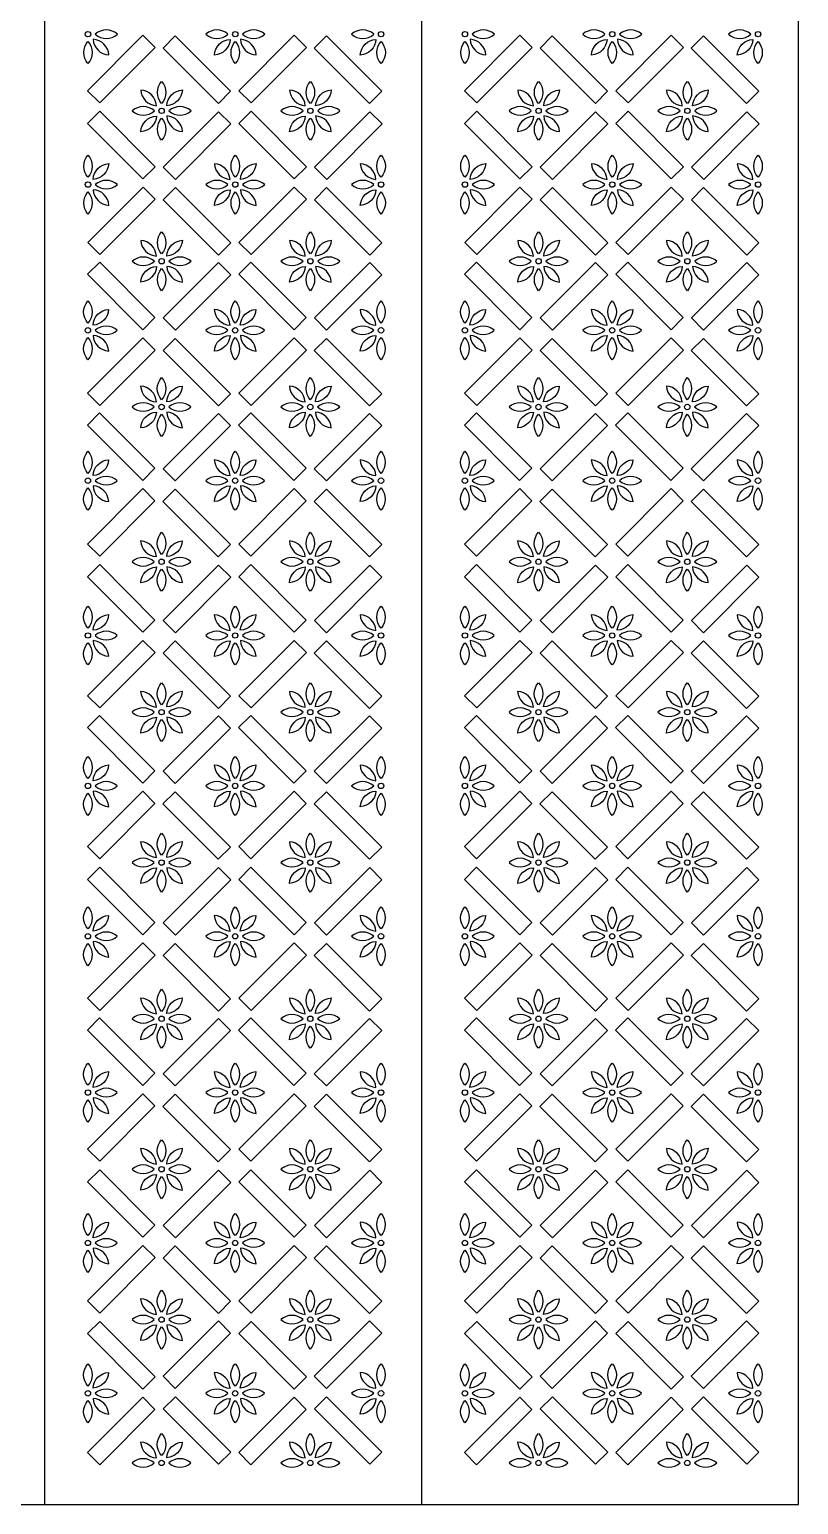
# Model space of a CAD drawing. Header units: millimetres. Extents: x 0 to 1000, y 0 to 2000.
# Drawn here: x 490 to 1000, y 0 to 977 of the extents above; entities that cross this region are included whole.
import ezdxf

# ---------------------------------------------------------------- set-up
doc = ezdxf.new("R2010")
doc.units = ezdxf.units.MM
doc.layers.add('Image', color=70, linetype='Continuous')

msp = doc.modelspace()

# ---------------------------------------------------------------- linework, layer by layer
at = {"layer": 'Image'}
for p, q in [((500, 2000), (500, 0)), ((750, 2000), (750, 0))]:
    msp.add_line(p, q, dxfattribs=at)
for points in [[(500, 2000), (0, 2000), (0, 0), (1000, 0), (1000, 2000)], [(528.53, 936.81), (536.62, 928.71), (573.31, 965.41), (565.22, 973.5)], [(623.38, 936.47), (615.28, 928.38), (578.59, 965.07), (586.69, 973.16)], [(628.84, 936.81), (636.93, 928.71), (673.62, 965.41), (665.53, 973.5)], [(723.69, 936.47), (715.59, 928.38), (678.9, 965.07), (687, 973.16)], [(778.53, 936.81), (786.62, 928.71), (823.31, 965.41), (815.22, 973.5)], [(873.38, 936.47), (865.28, 928.38), (828.59, 965.07), (836.69, 973.16)], [(878.84, 936.81), (886.93, 928.71), (923.62, 965.41), (915.53, 973.5)], [(973.69, 936.47), (965.59, 928.38), (928.9, 965.07), (937, 973.16)], [(528.53, 915.05), (536.62, 923.14), (573.31, 886.45), (565.22, 878.36)], [(623.52, 914.76), (615.43, 922.85), (578.74, 886.16), (586.83, 878.06)], [(628.84, 915.05), (636.93, 923.14), (673.62, 886.45), (665.53, 878.36)], [(723.83, 914.76), (715.74, 922.85), (679.05, 886.16), (687.14, 878.06)], [(778.53, 915.05), (786.62, 923.14), (823.31, 886.45), (815.22, 878.36)], [(873.52, 914.76), (865.43, 922.85), (828.74, 886.16), (836.83, 878.06)], [(878.84, 915.05), (886.93, 923.14), (923.62, 886.45), (915.53, 878.36)], [(973.83, 914.76), (965.74, 922.85), (929.05, 886.16), (937.14, 878.06)], [(528.6, 836.26), (536.69, 828.17), (573.38, 864.86), (565.29, 872.96)], [(623.45, 835.93), (615.35, 827.83), (578.66, 864.52), (586.76, 872.62)], [(628.91, 836.26), (637.01, 828.17), (673.7, 864.86), (665.6, 872.96)], [(723.76, 835.93), (715.67, 827.83), (678.98, 864.52), (687.07, 872.62)], [(778.6, 836.26), (786.69, 828.17), (823.38, 864.86), (815.29, 872.96)], [(873.45, 835.93), (865.35, 827.83), (828.66, 864.52), (836.76, 872.62)], [(878.91, 836.26), (887.01, 828.17), (923.7, 864.86), (915.6, 872.96)], [(973.76, 835.93), (965.67, 827.83), (928.98, 864.52), (937.07, 872.62)], [(528.45, 815.14), (536.55, 823.23), (573.24, 786.54), (565.14, 778.44)], [(623.45, 814.84), (615.35, 822.94), (578.66, 786.25), (586.76, 778.15)], [(628.77, 815.14), (636.86, 823.23), (673.55, 786.54), (665.46, 778.44)], [(723.76, 814.84), (715.67, 822.94), (678.98, 786.25), (687.07, 778.15)], [(778.45, 815.14), (786.55, 823.23), (823.24, 786.54), (815.14, 778.44)], [(873.45, 814.84), (865.35, 822.94), (828.66, 786.25), (836.76, 778.15)], [(878.77, 815.14), (886.86, 823.23), (923.55, 786.54), (915.46, 778.44)], [(973.76, 814.84), (965.67, 822.94), (928.98, 786.25), (937.07, 778.15)], [(528.53, 736.35), (536.62, 728.26), (573.31, 764.95), (565.22, 773.04)], [(623.38, 736.01), (615.28, 727.92), (578.59, 764.61), (586.68, 772.7)], [(628.84, 736.35), (636.93, 728.26), (673.62, 764.95), (665.53, 773.04)], [(723.69, 736.01), (715.59, 727.92), (678.9, 764.61), (687, 772.7)], [(778.53, 736.35), (786.62, 728.26), (823.31, 764.95), (815.22, 773.04)], [(873.38, 736.01), (865.28, 727.92), (828.59, 764.61), (836.68, 772.7)], [(878.84, 736.35), (886.93, 728.26), (923.62, 764.95), (915.53, 773.04)], [(973.69, 736.01), (965.59, 727.92), (928.9, 764.61), (937, 772.7)], [(528.38, 715.22), (536.47, 723.32), (573.17, 686.63), (565.07, 678.53)], [(628.69, 715.22), (636.79, 723.32), (673.48, 686.63), (665.38, 678.53)], [(778.38, 715.22), (786.47, 723.32), (823.17, 686.63), (815.07, 678.53)], [(878.69, 715.22), (886.79, 723.32), (923.48, 686.63), (915.38, 678.53)], [(623.38, 714.93), (615.28, 723.02), (578.59, 686.33), (586.68, 678.24)], [(723.69, 714.93), (715.59, 723.02), (678.9, 686.33), (687, 678.24)], [(873.38, 714.93), (865.28, 723.02), (828.59, 686.33), (836.68, 678.24)], [(973.69, 714.93), (965.59, 723.02), (928.9, 686.33), (937, 678.24)], [(528.45, 636.44), (536.55, 628.34), (573.24, 665.03), (565.14, 673.13)], [(623.3, 636.1), (615.21, 628.01), (578.52, 664.7), (586.61, 672.79)], [(628.77, 636.44), (636.86, 628.34), (673.55, 665.03), (665.46, 673.13)], [(723.62, 636.1), (715.52, 628.01), (678.83, 664.7), (686.92, 672.79)], [(778.45, 636.44), (786.55, 628.34), (823.24, 665.03), (815.14, 673.13)], [(873.3, 636.1), (865.21, 628.01), (828.52, 664.7), (836.61, 672.79)], [(878.77, 636.44), (886.86, 628.34), (923.55, 665.03), (915.46, 673.13)], [(973.62, 636.1), (965.52, 628.01), (928.83, 664.7), (936.92, 672.79)], [(528.45, 614.68), (536.55, 622.77), (573.24, 586.08), (565.14, 577.99)], [(623.45, 614.38), (615.35, 622.48), (578.66, 585.79), (586.76, 577.69)], [(628.77, 614.68), (636.86, 622.77), (673.55, 586.08), (665.46, 577.99)], [(723.76, 614.38), (715.67, 622.48), (678.98, 585.79), (687.07, 577.69)], [(778.45, 614.68), (786.55, 622.77), (823.24, 586.08), (815.14, 577.99)], [(873.45, 614.38), (865.35, 622.48), (828.66, 585.79), (836.76, 577.69)], [(878.77, 614.68), (886.86, 622.77), (923.55, 586.08), (915.46, 577.99)], [(973.76, 614.38), (965.67, 622.48), (928.98, 585.79), (937.07, 577.69)], [(528.53, 535.89), (536.62, 527.8), (573.31, 564.49), (565.22, 572.59)], [(623.38, 535.56), (615.28, 527.46), (578.59, 564.15), (586.68, 572.25)], [(628.84, 535.89), (636.93, 527.8), (673.62, 564.49), (665.53, 572.59)], [(723.69, 535.56), (715.59, 527.46), (678.9, 564.15), (687, 572.25)], [(778.53, 535.89), (786.62, 527.8), (823.31, 564.49), (815.22, 572.59)], [(873.38, 535.56), (865.28, 527.46), (828.59, 564.15), (836.68, 572.25)], [(878.84, 535.89), (886.93, 527.8), (923.62, 564.49), (915.53, 572.59)], [(973.69, 535.56), (965.59, 527.46), (928.9, 564.15), (937, 572.25)], [(528.38, 514.77), (536.47, 522.86), (573.17, 486.17), (565.07, 478.07)], [(623.38, 514.47), (615.28, 522.57), (578.59, 485.88), (586.68, 477.78)], [(628.69, 514.77), (636.79, 522.86), (673.48, 486.17), (665.38, 478.07)], [(723.69, 514.47), (715.59, 522.57), (678.9, 485.88), (687, 477.78)], [(778.38, 514.77), (786.47, 522.86), (823.17, 486.17), (815.07, 478.07)], [(873.38, 514.47), (865.28, 522.57), (828.59, 485.88), (836.68, 477.78)], [(878.69, 514.77), (886.79, 522.86), (923.48, 486.17), (915.38, 478.07)], [(973.69, 514.47), (965.59, 522.57), (928.9, 485.88), (937, 477.78)], [(528.45, 435.98), (536.55, 427.89), (573.24, 464.58), (565.14, 472.67)], [(623.3, 435.64), (615.21, 427.55), (578.52, 464.24), (586.61, 472.33)], [(628.77, 435.98), (636.86, 427.89), (673.55, 464.58), (665.46, 472.67)], [(723.61, 435.64), (715.52, 427.55), (678.83, 464.24), (686.92, 472.33)], [(778.45, 435.98), (786.55, 427.89), (823.24, 464.58), (815.14, 472.67)], [(873.3, 435.64), (865.21, 427.55), (828.52, 464.24), (836.61, 472.33)], [(878.77, 435.98), (886.86, 427.89), (923.55, 464.58), (915.46, 472.67)], [(973.61, 435.64), (965.52, 427.55), (928.83, 464.24), (936.92, 472.33)], [(528.45, 414.22), (536.55, 422.32), (573.24, 385.62), (565.14, 377.53)], [(623.45, 413.93), (615.35, 422.02), (578.66, 385.33), (586.76, 377.24)], [(628.77, 414.22), (636.86, 422.32), (673.55, 385.62), (665.46, 377.53)], [(723.76, 413.93), (715.67, 422.02), (678.98, 385.33), (687.07, 377.24)], [(778.45, 414.22), (786.55, 422.32), (823.24, 385.62), (815.14, 377.53)], [(873.45, 413.93), (865.35, 422.02), (828.66, 385.33), (836.76, 377.24)], [(878.77, 414.22), (886.86, 422.32), (923.55, 385.62), (915.46, 377.53)], [(973.76, 413.93), (965.67, 422.02), (928.98, 385.33), (937.07, 377.24)], [(528.53, 335.44), (536.62, 327.34), (573.31, 364.03), (565.22, 372.13)], [(623.38, 335.1), (615.28, 327), (578.59, 363.7), (586.68, 371.79)], [(628.84, 335.44), (636.93, 327.34), (673.62, 364.03), (665.53, 372.13)], [(723.69, 335.1), (715.59, 327), (678.9, 363.7), (687, 371.79)], [(778.53, 335.44), (786.62, 327.34), (823.31, 364.03), (815.22, 372.13)], [(873.38, 335.1), (865.28, 327), (828.59, 363.7), (836.68, 371.79)], [(878.84, 335.44), (886.93, 327.34), (923.62, 364.03), (915.53, 372.13)], [(973.69, 335.1), (965.59, 327), (928.9, 363.7), (937, 371.79)], [(528.38, 314.31), (536.47, 322.4), (573.16, 285.71), (565.07, 277.62)], [(623.38, 314.01), (615.28, 322.11), (578.59, 285.42), (586.68, 277.32)], [(628.69, 314.31), (636.79, 322.4), (673.48, 285.71), (665.38, 277.62)], [(723.69, 314.01), (715.59, 322.11), (678.9, 285.42), (687, 277.32)], [(778.38, 314.31), (786.47, 322.4), (823.16, 285.71), (815.07, 277.62)], [(873.38, 314.01), (865.28, 322.11), (828.59, 285.42), (836.68, 277.32)], [(878.69, 314.31), (886.79, 322.4), (923.48, 285.71), (915.38, 277.62)], [(973.69, 314.01), (965.59, 322.11), (928.9, 285.42), (937, 277.32)], [(528.45, 235.52), (536.55, 227.43), (573.24, 264.12), (565.14, 272.22)], [(623.3, 235.19), (615.21, 227.09), (578.52, 263.78), (586.61, 271.88)], [(628.77, 235.52), (636.86, 227.43), (673.55, 264.12), (665.46, 272.22)], [(723.61, 235.19), (715.52, 227.09), (678.83, 263.78), (686.92, 271.88)], [(778.45, 235.52), (786.55, 227.43), (823.24, 264.12), (815.14, 272.22)], [(873.3, 235.19), (865.21, 227.09), (828.52, 263.78), (836.61, 271.88)], [(878.77, 235.52), (886.86, 227.43), (923.55, 264.12), (915.46, 272.22)], [(973.61, 235.19), (965.52, 227.09), (928.83, 263.78), (936.92, 271.88)], [(528.45, 213.76), (536.55, 221.86), (573.24, 185.17), (565.14, 177.07)], [(623.45, 213.47), (615.35, 221.56), (578.66, 184.87), (586.76, 176.78)], [(628.77, 213.76), (636.86, 221.86), (673.55, 185.17), (665.46, 177.07)], [(723.76, 213.47), (715.67, 221.56), (678.98, 184.87), (687.07, 176.78)], [(778.45, 213.76), (786.55, 221.86), (823.24, 185.17), (815.14, 177.07)], [(873.45, 213.47), (865.35, 221.56), (828.66, 184.87), (836.76, 176.78)], [(878.77, 213.76), (886.86, 221.86), (923.55, 185.17), (915.46, 177.07)], [(973.76, 213.47), (965.67, 221.56), (928.98, 184.87), (937.07, 176.78)], [(528.53, 134.98), (536.62, 126.89), (573.31, 163.58), (565.22, 171.67)], [(623.38, 134.64), (615.28, 126.55), (578.59, 163.24), (586.68, 171.33)], [(628.84, 134.98), (636.93, 126.89), (673.62, 163.58), (665.53, 171.67)], [(723.69, 134.64), (715.59, 126.55), (678.9, 163.24), (687, 171.33)], [(778.53, 134.98), (786.62, 126.89), (823.31, 163.58), (815.22, 171.67)], [(873.38, 134.64), (865.28, 126.55), (828.59, 163.24), (836.68, 171.33)], [(878.84, 134.98), (886.93, 126.89), (923.62, 163.58), (915.53, 171.67)], [(973.69, 134.64), (965.59, 126.55), (928.9, 163.24), (937, 171.33)], [(528.53, 113.22), (536.62, 121.31), (573.31, 84.62), (565.22, 76.53)], [(623.38, 113.56), (615.28, 121.65), (578.59, 84.96), (586.68, 76.87)], [(628.84, 113.22), (636.93, 121.31), (673.62, 84.62), (665.53, 76.53)], [(723.69, 113.56), (715.59, 121.65), (678.9, 84.96), (687, 76.87)], [(778.53, 113.22), (786.62, 121.31), (823.31, 84.62), (815.22, 76.53)], [(873.38, 113.56), (865.28, 121.65), (828.59, 84.96), (836.68, 76.87)], [(878.84, 113.22), (886.93, 121.31), (923.62, 84.62), (915.53, 76.53)], [(973.69, 113.56), (965.59, 121.65), (928.9, 84.96), (937, 76.87)], [(528.45, 34.44), (536.55, 26.34), (573.24, 63.03), (565.14, 71.13)], [(623.45, 34.73), (615.35, 26.63), (578.66, 63.33), (586.76, 71.42)], [(628.77, 34.44), (636.86, 26.34), (673.55, 63.03), (665.46, 71.13)], [(723.76, 34.73), (715.67, 26.63), (678.98, 63.33), (687.07, 71.42)], [(778.45, 34.44), (786.55, 26.34), (823.24, 63.03), (815.14, 71.13)], [(873.45, 34.73), (865.35, 26.63), (828.66, 63.33), (836.76, 71.42)], [(878.77, 34.44), (886.86, 26.34), (923.55, 63.03), (915.46, 71.13)], [(973.76, 34.73), (965.67, 26.63), (928.98, 63.33), (937.07, 71.42)]]:
    msp.add_lwpolyline(points, close=True, dxfattribs=at)
for points in [[(528.79, 954.72, -0.380423), (528.79, 969.42, -0.380423)], [(542.64, 960.47, 0.380423), (532.22, 970.85, 0.380423)], [(533.63, 974.26, 0.380423), (548.33, 974.26, 0.380423)], [(606.95, 974.26, 0.380423), (621.65, 974.26, 0.380423)], [(623.07, 970.83, -0.380423), (612.7, 960.41, -0.380423)], [(626.48, 954.72, -0.380423), (626.48, 969.42, -0.380423)], [(640.33, 960.47, 0.380423), (629.91, 970.85, 0.380423)], [(631.32, 974.26, 0.380423), (646.02, 974.26, 0.380423)], [(703.66, 974.26, 0.380423), (718.37, 974.26, 0.380423)], [(719.79, 970.83, -0.380423), (709.41, 960.41, -0.380423)], [(723.2, 954.72, -0.380423), (723.2, 969.42, -0.380423)], [(778.79, 954.72, -0.380423), (778.79, 969.42, -0.380423)], [(792.64, 960.47, 0.380423), (782.22, 970.85, 0.380423)], [(783.63, 974.26, 0.380423), (798.33, 974.26, 0.380423)], [(856.95, 974.26, 0.380423), (871.65, 974.26, 0.380423)], [(873.07, 970.83, -0.380423), (862.7, 960.41, -0.380423)], [(876.48, 954.72, -0.380423), (876.48, 969.42, -0.380423)], [(890.33, 960.47, 0.380423), (879.91, 970.85, 0.380423)], [(881.32, 974.26, 0.380423), (896.02, 974.26, 0.380423)], [(953.66, 974.26, 0.380423), (968.37, 974.26, 0.380423)], [(969.79, 970.83, -0.380423), (959.41, 960.41, -0.380423)], [(973.2, 954.72, -0.380423), (973.2, 969.42, -0.380423)], [(577.64, 928.29, -0.380423), (577.64, 942.99, -0.380423)], [(676.31, 928.29, -0.380423), (676.31, 942.99, -0.380423)], [(827.64, 928.29, -0.380423), (827.64, 942.99, -0.380423)], [(926.31, 928.29, -0.380423), (926.31, 942.99, -0.380423)], [(574.21, 926.87, 0.380423), (563.79, 937.24, 0.380423)], [(591.43, 937.3, -0.380423), (581.05, 926.88, -0.380423)], [(672.88, 926.87, 0.380423), (662.46, 937.24, 0.380423)], [(690.09, 937.3, -0.380423), (679.72, 926.88, -0.380423)], [(824.21, 926.87, 0.380423), (813.79, 937.24, 0.380423)], [(841.43, 937.3, -0.380423), (831.05, 926.88, -0.380423)], [(922.88, 926.87, 0.380423), (912.46, 937.24, 0.380423)], [(940.09, 937.3, -0.380423), (929.72, 926.88, -0.380423)], [(558.1, 923.46, 0.380423), (572.81, 923.46, 0.380423)], [(574.23, 920.03, -0.380423), (563.85, 909.61, -0.380423)], [(591.48, 909.67, 0.380423), (581.06, 920.05, 0.380423)], [(582.47, 923.46, 0.380423), (597.18, 923.46, 0.380423)], [(656.77, 923.46, 0.380423), (671.47, 923.46, 0.380423)], [(672.9, 920.03, -0.380423), (662.52, 909.61, -0.380423)], [(690.15, 909.67, 0.380423), (679.73, 920.05, 0.380423)], [(681.14, 923.46, 0.380423), (695.85, 923.46, 0.380423)], [(808.1, 923.46, 0.380423), (822.81, 923.46, 0.380423)], [(824.23, 920.03, -0.380423), (813.85, 909.61, -0.380423)], [(841.48, 909.67, 0.380423), (831.06, 920.05, 0.380423)], [(832.47, 923.46, 0.380423), (847.18, 923.46, 0.380423)], [(906.77, 923.46, 0.380423), (921.47, 923.46, 0.380423)], [(922.9, 920.03, -0.380423), (912.52, 909.61, -0.380423)], [(940.15, 909.67, 0.380423), (929.73, 920.05, 0.380423)], [(931.14, 923.46, 0.380423), (945.85, 923.46, 0.380423)], [(577.64, 903.92, -0.380423), (577.64, 918.62, -0.380423)], [(676.31, 903.92, -0.380423), (676.31, 918.62, -0.380423)], [(827.64, 903.92, -0.380423), (827.64, 918.62, -0.380423)], [(926.31, 903.92, -0.380423), (926.31, 918.62, -0.380423)], [(528.79, 879.44, -0.380423), (528.79, 894.15, -0.380423)], [(626.48, 879.44, -0.380423), (626.48, 894.15, -0.380423)], [(723.2, 879.44, -0.380423), (723.2, 894.15, -0.380423)], [(778.79, 879.44, -0.380423), (778.79, 894.15, -0.380423)], [(876.48, 879.44, -0.380423), (876.48, 894.15, -0.380423)], [(973.2, 879.44, -0.380423), (973.2, 894.15, -0.380423)], [(542.58, 888.46, -0.380423), (532.2, 878.03, -0.380423)], [(623.06, 878.02, 0.380423), (612.64, 888.4, 0.380423)], [(640.27, 888.46, -0.380423), (629.89, 878.03, -0.380423)], [(719.77, 878.02, 0.380423), (709.35, 888.4, 0.380423)], [(792.58, 888.46, -0.380423), (782.2, 878.03, -0.380423)], [(873.06, 878.02, 0.380423), (862.64, 888.4, 0.380423)], [(890.27, 888.46, -0.380423), (879.89, 878.03, -0.380423)], [(969.77, 878.02, 0.380423), (959.35, 888.4, 0.380423)], [(542.64, 860.82, 0.380423), (532.22, 871.2, 0.380423)], [(533.63, 874.61, 0.380423), (548.33, 874.61, 0.380423)], [(606.95, 874.61, 0.380423), (621.65, 874.61, 0.380423)], [(623.07, 871.19, -0.380423), (612.7, 860.77, -0.380423)], [(640.33, 860.82, 0.380423), (629.91, 871.2, 0.380423)], [(631.32, 874.61, 0.380423), (646.02, 874.61, 0.380423)], [(703.66, 874.61, 0.380423), (718.37, 874.61, 0.380423)], [(719.79, 871.19, -0.380423), (709.41, 860.77, -0.380423)], [(792.64, 860.82, 0.380423), (782.22, 871.2, 0.380423)], [(783.63, 874.61, 0.380423), (798.33, 874.61, 0.380423)], [(856.95, 874.61, 0.380423), (871.65, 874.61, 0.380423)], [(873.07, 871.19, -0.380423), (862.7, 860.77, -0.380423)], [(890.33, 860.82, 0.380423), (879.91, 871.2, 0.380423)], [(881.32, 874.61, 0.380423), (896.02, 874.61, 0.380423)], [(953.66, 874.61, 0.380423), (968.37, 874.61, 0.380423)], [(969.79, 871.19, -0.380423), (959.41, 860.77, -0.380423)], [(528.79, 855.07, -0.380423), (528.79, 869.78, -0.380423)], [(626.48, 855.07, -0.380423), (626.48, 869.78, -0.380423)], [(723.2, 855.07, -0.380423), (723.2, 869.78, -0.380423)], [(778.79, 855.07, -0.380423), (778.79, 869.78, -0.380423)], [(876.48, 855.07, -0.380423), (876.48, 869.78, -0.380423)], [(973.2, 855.07, -0.380423), (973.2, 869.78, -0.380423)], [(577.64, 828.64, -0.380423), (577.64, 843.35, -0.380423)], [(676.31, 828.64, -0.380423), (676.31, 843.35, -0.380423)], [(827.64, 828.64, -0.380423), (827.64, 843.35, -0.380423)], [(926.31, 828.64, -0.380423), (926.31, 843.35, -0.380423)], [(574.21, 827.22, 0.380423), (563.79, 837.6, 0.380423)], [(591.43, 837.66, -0.380423), (581.05, 827.24, -0.380423)], [(672.88, 827.22, 0.380423), (662.46, 837.6, 0.380423)], [(690.09, 837.66, -0.380423), (679.72, 827.24, -0.380423)], [(824.21, 827.22, 0.380423), (813.79, 837.6, 0.380423)], [(841.43, 837.66, -0.380423), (831.05, 827.24, -0.380423)], [(922.88, 827.22, 0.380423), (912.46, 837.6, 0.380423)], [(940.09, 837.66, -0.380423), (929.72, 827.24, -0.380423)], [(558.1, 823.81, 0.380423), (572.81, 823.81, 0.380423)], [(582.47, 823.81, 0.380423), (597.18, 823.81, 0.380423)], [(656.77, 823.81, 0.380423), (671.47, 823.81, 0.380423)], [(681.14, 823.81, 0.380423), (695.85, 823.81, 0.380423)], [(808.1, 823.81, 0.380423), (822.81, 823.81, 0.380423)], [(832.47, 823.81, 0.380423), (847.18, 823.81, 0.380423)], [(906.77, 823.81, 0.380423), (921.47, 823.81, 0.380423)], [(931.14, 823.81, 0.380423), (945.85, 823.81, 0.380423)], [(574.23, 820.39, -0.380423), (563.85, 809.97, -0.380423)], [(577.64, 804.27, -0.380423), (577.64, 818.98, -0.380423)], [(591.48, 810.02, 0.380423), (581.06, 820.4, 0.380423)], [(672.9, 820.39, -0.380423), (662.52, 809.97, -0.380423)], [(676.31, 804.27, -0.380423), (676.31, 818.98, -0.380423)], [(690.15, 810.02, 0.380423), (679.73, 820.4, 0.380423)], [(824.23, 820.39, -0.380423), (813.85, 809.97, -0.380423)], [(827.64, 804.27, -0.380423), (827.64, 818.98, -0.380423)], [(841.48, 810.02, 0.380423), (831.06, 820.4, 0.380423)], [(922.9, 820.39, -0.380423), (912.52, 809.97, -0.380423)], [(926.31, 804.27, -0.380423), (926.31, 818.98, -0.380423)], [(940.15, 810.02, 0.380423), (929.73, 820.4, 0.380423)], [(528.72, 782.87, -0.380423), (528.72, 797.57, -0.380423)], [(542.51, 791.88, -0.380423), (532.13, 781.46, -0.380423)], [(622.99, 781.44, 0.380423), (612.57, 791.82, 0.380423)], [(626.41, 782.87, -0.380423), (626.41, 797.57, -0.380423)], [(640.2, 791.88, -0.380423), (629.82, 781.46, -0.380423)], [(719.7, 781.44, 0.380423), (709.28, 791.82, 0.380423)], [(723.13, 782.87, -0.380423), (723.13, 797.57, -0.380423)], [(778.72, 782.87, -0.380423), (778.72, 797.57, -0.380423)], [(792.51, 791.88, -0.380423), (782.13, 781.46, -0.380423)], [(872.99, 781.44, 0.380423), (862.57, 791.82, 0.380423)], [(876.41, 782.87, -0.380423), (876.41, 797.57, -0.380423)], [(890.2, 791.88, -0.380423), (879.82, 781.46, -0.380423)], [(969.7, 781.44, 0.380423), (959.28, 791.82, 0.380423)], [(973.13, 782.87, -0.380423), (973.13, 797.57, -0.380423)], [(528.72, 758.5, -0.380423), (528.72, 773.2, -0.380423)], [(542.56, 764.25, 0.380423), (532.14, 774.63, 0.380423)], [(533.55, 778.03, 0.380423), (548.26, 778.03, 0.380423)], [(606.87, 778.03, 0.380423), (621.58, 778.03, 0.380423)], [(623, 774.61, -0.380423), (612.62, 764.19, -0.380423)], [(626.41, 758.5, -0.380423), (626.41, 773.2, -0.380423)], [(640.26, 764.25, 0.380423), (629.84, 774.63, 0.380423)], [(631.24, 778.03, 0.380423), (645.95, 778.03, 0.380423)], [(703.59, 778.03, 0.380423), (718.29, 778.03, 0.380423)], [(719.72, 774.61, -0.380423), (709.34, 764.19, -0.380423)], [(723.13, 758.5, -0.380423), (723.13, 773.2, -0.380423)], [(778.72, 758.5, -0.380423), (778.72, 773.2, -0.380423)], [(792.56, 764.25, 0.380423), (782.14, 774.63, 0.380423)], [(783.55, 778.03, 0.380423), (798.26, 778.03, 0.380423)], [(856.87, 778.03, 0.380423), (871.58, 778.03, 0.380423)], [(873, 774.61, -0.380423), (862.62, 764.19, -0.380423)], [(876.41, 758.5, -0.380423), (876.41, 773.2, -0.380423)], [(890.26, 764.25, 0.380423), (879.84, 774.63, 0.380423)], [(881.24, 778.03, 0.380423), (895.95, 778.03, 0.380423)], [(953.59, 778.03, 0.380423), (968.29, 778.03, 0.380423)], [(969.72, 774.61, -0.380423), (959.34, 764.19, -0.380423)], [(973.13, 758.5, -0.380423), (973.13, 773.2, -0.380423)], [(577.57, 732.07, -0.380423), (577.57, 746.77, -0.380423)], [(676.23, 732.07, -0.380423), (676.23, 746.77, -0.380423)], [(827.57, 732.07, -0.380423), (827.57, 746.77, -0.380423)], [(926.23, 732.07, -0.380423), (926.23, 746.77, -0.380423)], [(574.14, 730.65, 0.380423), (563.72, 741.02, 0.380423)], [(591.35, 741.08, -0.380423), (580.98, 730.66, -0.380423)], [(672.81, 730.65, 0.380423), (662.39, 741.02, 0.380423)], [(690.02, 741.08, -0.380423), (679.64, 730.66, -0.380423)], [(824.14, 730.65, 0.380423), (813.72, 741.02, 0.380423)], [(841.35, 741.08, -0.380423), (830.98, 730.66, -0.380423)], [(922.81, 730.65, 0.380423), (912.39, 741.02, 0.380423)], [(940.02, 741.08, -0.380423), (929.64, 730.66, -0.380423)], [(558.03, 727.24, 0.380423), (572.73, 727.24, 0.380423)], [(574.16, 723.81, -0.380423), (563.78, 713.39, -0.380423)], [(591.41, 713.45, 0.380423), (580.99, 723.83, 0.380423)], [(582.4, 727.24, 0.380423), (597.1, 727.24, 0.380423)], [(656.7, 727.24, 0.380423), (671.4, 727.24, 0.380423)], [(672.82, 723.81, -0.380423), (662.45, 713.39, -0.380423)], [(690.08, 713.45, 0.380423), (679.66, 723.83, 0.380423)], [(681.07, 727.24, 0.380423), (695.77, 727.24, 0.380423)], [(808.03, 727.24, 0.380423), (822.73, 727.24, 0.380423)], [(824.16, 723.81, -0.380423), (813.78, 713.39, -0.380423)], [(841.41, 713.45, 0.380423), (830.99, 723.83, 0.380423)], [(832.4, 727.24, 0.380423), (847.1, 727.24, 0.380423)], [(906.7, 727.24, 0.380423), (921.4, 727.24, 0.380423)], [(922.82, 723.81, -0.380423), (912.45, 713.39, -0.380423)], [(940.08, 713.45, 0.380423), (929.66, 723.83, 0.380423)], [(931.07, 727.24, 0.380423), (945.77, 727.24, 0.380423)], [(577.57, 707.7, -0.380423), (577.57, 722.4, -0.380423)], [(676.23, 707.7, -0.380423), (676.23, 722.4, -0.380423)], [(827.57, 707.7, -0.380423), (827.57, 722.4, -0.380423)], [(926.23, 707.7, -0.380423), (926.23, 722.4, -0.380423)], [(528.72, 683.22, -0.380423), (528.72, 697.93, -0.380423)], [(626.41, 683.22, -0.380423), (626.41, 697.93, -0.380423)], [(723.13, 683.22, -0.380423), (723.13, 697.93, -0.380423)], [(778.72, 683.22, -0.380423), (778.72, 697.93, -0.380423)], [(876.41, 683.22, -0.380423), (876.41, 697.93, -0.380423)], [(973.13, 683.22, -0.380423), (973.13, 697.93, -0.380423)], [(542.51, 692.23, -0.380423), (532.13, 681.81, -0.380423)], [(622.99, 681.8, 0.380423), (612.57, 692.18, 0.380423)], [(640.2, 692.23, -0.380423), (629.82, 681.81, -0.380423)], [(719.7, 681.8, 0.380423), (709.28, 692.18, 0.380423)], [(792.51, 692.23, -0.380423), (782.13, 681.81, -0.380423)], [(872.99, 681.8, 0.380423), (862.57, 692.18, 0.380423)], [(890.2, 692.23, -0.380423), (879.82, 681.81, -0.380423)], [(969.7, 681.8, 0.380423), (959.28, 692.18, 0.380423)], [(542.56, 664.6, 0.380423), (532.14, 674.98, 0.380423)], [(533.55, 678.39, 0.380423), (548.26, 678.39, 0.380423)], [(606.87, 678.39, 0.380423), (621.58, 678.39, 0.380423)], [(623, 674.97, -0.380423), (612.62, 664.55, -0.380423)], [(640.26, 664.6, 0.380423), (629.84, 674.98, 0.380423)], [(631.24, 678.39, 0.380423), (645.95, 678.39, 0.380423)], [(703.59, 678.39, 0.380423), (718.29, 678.39, 0.380423)], [(719.72, 674.97, -0.380423), (709.34, 664.55, -0.380423)], [(792.56, 664.6, 0.380423), (782.14, 674.98, 0.380423)], [(783.55, 678.39, 0.380423), (798.26, 678.39, 0.380423)], [(856.87, 678.39, 0.380423), (871.58, 678.39, 0.380423)], [(873, 674.97, -0.380423), (862.62, 664.55, -0.380423)], [(890.26, 664.6, 0.380423), (879.84, 674.98, 0.380423)], [(881.24, 678.39, 0.380423), (895.95, 678.39, 0.380423)], [(953.59, 678.39, 0.380423), (968.29, 678.39, 0.380423)], [(969.72, 674.97, -0.380423), (959.34, 664.55, -0.380423)], [(528.72, 658.85, -0.380423), (528.72, 673.56, -0.380423)], [(626.41, 658.85, -0.380423), (626.41, 673.56, -0.380423)], [(723.13, 658.85, -0.380423), (723.13, 673.56, -0.380423)], [(778.72, 658.85, -0.380423), (778.72, 673.56, -0.380423)], [(876.41, 658.85, -0.380423), (876.41, 673.56, -0.380423)], [(973.13, 658.85, -0.380423), (973.13, 673.56, -0.380423)], [(574.14, 628.07, 0.380423), (563.72, 638.45, 0.380423)], [(577.57, 629.49, -0.380423), (577.57, 644.2, -0.380423)], [(591.35, 638.5, -0.380423), (580.98, 628.08, -0.380423)], [(672.81, 628.07, 0.380423), (662.39, 638.45, 0.380423)], [(676.23, 629.49, -0.380423), (676.23, 644.2, -0.380423)], [(690.02, 638.5, -0.380423), (679.64, 628.08, -0.380423)], [(824.14, 628.07, 0.380423), (813.72, 638.45, 0.380423)], [(827.57, 629.49, -0.380423), (827.57, 644.2, -0.380423)], [(841.35, 638.5, -0.380423), (830.98, 628.08, -0.380423)], [(922.81, 628.07, 0.380423), (912.39, 638.45, 0.380423)], [(926.23, 629.49, -0.380423), (926.23, 644.2, -0.380423)], [(940.02, 638.5, -0.380423), (929.64, 628.08, -0.380423)], [(558.03, 624.66, 0.380423), (572.73, 624.66, 0.380423)], [(582.4, 624.66, 0.380423), (597.1, 624.66, 0.380423)], [(656.7, 624.66, 0.380423), (671.4, 624.66, 0.380423)], [(681.07, 624.66, 0.380423), (695.77, 624.66, 0.380423)], [(808.03, 624.66, 0.380423), (822.73, 624.66, 0.380423)], [(832.4, 624.66, 0.380423), (847.1, 624.66, 0.380423)], [(906.7, 624.66, 0.380423), (921.4, 624.66, 0.380423)], [(931.07, 624.66, 0.380423), (945.77, 624.66, 0.380423)], [(574.16, 621.24, -0.380423), (563.78, 610.82, -0.380423)], [(577.57, 605.12, -0.380423), (577.57, 619.83, -0.380423)], [(591.41, 610.87, 0.380423), (580.99, 621.25, 0.380423)], [(672.82, 621.24, -0.380423), (662.45, 610.82, -0.380423)], [(676.23, 605.12, -0.380423), (676.23, 619.83, -0.380423)], [(690.08, 610.87, 0.380423), (679.66, 621.25, 0.380423)], [(824.16, 621.24, -0.380423), (813.78, 610.82, -0.380423)], [(827.57, 605.12, -0.380423), (827.57, 619.83, -0.380423)], [(841.41, 610.87, 0.380423), (830.99, 621.25, 0.380423)], [(922.82, 621.24, -0.380423), (912.45, 610.82, -0.380423)], [(926.23, 605.12, -0.380423), (926.23, 619.83, -0.380423)], [(940.08, 610.87, 0.380423), (929.66, 621.25, 0.380423)], [(528.72, 580.65, -0.380423), (528.72, 595.35, -0.380423)], [(542.51, 589.66, -0.380423), (532.13, 579.24, -0.380423)], [(622.99, 579.22, 0.380423), (612.57, 589.6, 0.380423)], [(626.41, 580.65, -0.380423), (626.41, 595.35, -0.380423)], [(640.2, 589.66, -0.380423), (629.82, 579.24, -0.380423)], [(719.7, 579.22, 0.380423), (709.28, 589.6, 0.380423)], [(723.13, 580.65, -0.380423), (723.13, 595.35, -0.380423)], [(778.72, 580.65, -0.380423), (778.72, 595.35, -0.380423)], [(792.51, 589.66, -0.380423), (782.13, 579.24, -0.380423)], [(872.99, 579.22, 0.380423), (862.57, 589.6, 0.380423)], [(876.41, 580.65, -0.380423), (876.41, 595.35, -0.380423)], [(890.2, 589.66, -0.380423), (879.82, 579.24, -0.380423)], [(969.7, 579.22, 0.380423), (959.28, 589.6, 0.380423)], [(973.13, 580.65, -0.380423), (973.13, 595.35, -0.380423)], [(533.55, 575.81, 0.380423), (548.26, 575.81, 0.380423)], [(606.87, 575.81, 0.380423), (621.58, 575.81, 0.380423)], [(631.24, 575.81, 0.380423), (645.95, 575.81, 0.380423)], [(703.59, 575.81, 0.380423), (718.29, 575.81, 0.380423)], [(783.55, 575.81, 0.380423), (798.26, 575.81, 0.380423)], [(856.87, 575.81, 0.380423), (871.58, 575.81, 0.380423)], [(881.24, 575.81, 0.380423), (895.95, 575.81, 0.380423)], [(953.59, 575.81, 0.380423), (968.29, 575.81, 0.380423)], [(528.72, 556.28, -0.380423), (528.72, 570.98, -0.380423)], [(542.56, 562.03, 0.380423), (532.14, 572.4, 0.380423)], [(623, 572.39, -0.380423), (612.62, 561.97, -0.380423)], [(626.41, 556.28, -0.380423), (626.41, 570.98, -0.380423)], [(640.26, 562.03, 0.380423), (629.84, 572.4, 0.380423)], [(719.72, 572.39, -0.380423), (709.34, 561.97, -0.380423)], [(723.13, 556.28, -0.380423), (723.13, 570.98, -0.380423)], [(778.72, 556.28, -0.380423), (778.72, 570.98, -0.380423)], [(792.56, 562.03, 0.380423), (782.14, 572.4, 0.380423)], [(873, 572.39, -0.380423), (862.62, 561.97, -0.380423)], [(876.41, 556.28, -0.380423), (876.41, 570.98, -0.380423)], [(890.26, 562.03, 0.380423), (879.84, 572.4, 0.380423)], [(969.72, 572.39, -0.380423), (959.34, 561.97, -0.380423)], [(973.13, 556.28, -0.380423), (973.13, 570.98, -0.380423)], [(574.14, 528.42, 0.380423), (563.72, 538.8, 0.380423)], [(577.57, 529.85, -0.380423), (577.57, 544.55, -0.380423)], [(591.35, 538.86, -0.380423), (580.98, 528.44, -0.380423)], [(672.81, 528.42, 0.380423), (662.39, 538.8, 0.380423)], [(676.23, 529.85, -0.380423), (676.23, 544.55, -0.380423)], [(690.02, 538.86, -0.380423), (679.64, 528.44, -0.380423)], [(824.14, 528.42, 0.380423), (813.72, 538.8, 0.380423)], [(827.57, 529.85, -0.380423), (827.57, 544.55, -0.380423)], [(841.35, 538.86, -0.380423), (830.98, 528.44, -0.380423)], [(922.81, 528.42, 0.380423), (912.39, 538.8, 0.380423)], [(926.23, 529.85, -0.380423), (926.23, 544.55, -0.380423)], [(940.02, 538.86, -0.380423), (929.64, 528.44, -0.380423)], [(558.03, 525.01, 0.380423), (572.73, 525.01, 0.380423)], [(582.4, 525.01, 0.380423), (597.1, 525.01, 0.380423)], [(656.7, 525.01, 0.380423), (671.4, 525.01, 0.380423)], [(681.07, 525.01, 0.380423), (695.77, 525.01, 0.380423)], [(808.03, 525.01, 0.380423), (822.73, 525.01, 0.380423)], [(832.4, 525.01, 0.380423), (847.1, 525.01, 0.380423)], [(906.7, 525.01, 0.380423), (921.4, 525.01, 0.380423)], [(931.07, 525.01, 0.380423), (945.77, 525.01, 0.380423)], [(574.16, 521.59, -0.380423), (563.78, 511.17, -0.380423)], [(577.57, 505.48, -0.380423), (577.57, 520.18, -0.380423)], [(591.41, 511.23, 0.380423), (580.99, 521.6, 0.380423)], [(672.82, 521.59, -0.380423), (662.45, 511.17, -0.380423)], [(676.23, 505.48, -0.380423), (676.23, 520.18, -0.380423)], [(690.08, 511.23, 0.380423), (679.66, 521.6, 0.380423)], [(824.16, 521.59, -0.380423), (813.78, 511.17, -0.380423)], [(827.57, 505.48, -0.380423), (827.57, 520.18, -0.380423)], [(841.41, 511.23, 0.380423), (830.99, 521.6, 0.380423)], [(922.82, 521.59, -0.380423), (912.45, 511.17, -0.380423)], [(926.23, 505.48, -0.380423), (926.23, 520.18, -0.380423)], [(940.08, 511.23, 0.380423), (929.66, 521.6, 0.380423)], [(528.72, 481, -0.380423), (528.72, 495.71, -0.380423)], [(542.51, 490.01, -0.380423), (532.13, 479.59, -0.380423)], [(622.99, 479.58, 0.380423), (612.57, 489.96, 0.380423)], [(626.41, 481, -0.380423), (626.41, 495.71, -0.380423)], [(640.2, 490.01, -0.380423), (629.82, 479.59, -0.380423)], [(719.7, 479.58, 0.380423), (709.28, 489.96, 0.380423)], [(723.13, 481, -0.380423), (723.13, 495.71, -0.380423)], [(778.72, 481, -0.380423), (778.72, 495.71, -0.380423)], [(792.51, 490.01, -0.380423), (782.13, 479.59, -0.380423)], [(872.99, 479.58, 0.380423), (862.57, 489.96, 0.380423)], [(876.41, 481, -0.380423), (876.41, 495.71, -0.380423)], [(890.2, 490.01, -0.380423), (879.82, 479.59, -0.380423)], [(969.7, 479.58, 0.380423), (959.28, 489.96, 0.380423)], [(973.13, 481, -0.380423), (973.13, 495.71, -0.380423)], [(533.55, 476.17, 0.380423), (548.26, 476.17, 0.380423)], [(606.87, 476.17, 0.380423), (621.58, 476.17, 0.380423)], [(631.24, 476.17, 0.380423), (645.95, 476.17, 0.380423)], [(703.59, 476.17, 0.380423), (718.29, 476.17, 0.380423)], [(783.55, 476.17, 0.380423), (798.26, 476.17, 0.380423)], [(856.87, 476.17, 0.380423), (871.58, 476.17, 0.380423)], [(881.24, 476.17, 0.380423), (895.95, 476.17, 0.380423)], [(953.59, 476.17, 0.380423), (968.29, 476.17, 0.380423)], [(528.72, 456.63, -0.380423), (528.72, 471.34, -0.380423)], [(542.56, 462.38, 0.380423), (532.14, 472.76, 0.380423)], [(623, 472.74, -0.380423), (612.62, 462.32, -0.380423)], [(626.41, 456.63, -0.380423), (626.41, 471.34, -0.380423)], [(640.26, 462.38, 0.380423), (629.84, 472.76, 0.380423)], [(719.72, 472.74, -0.380423), (709.34, 462.32, -0.380423)], [(723.13, 456.63, -0.380423), (723.13, 471.34, -0.380423)], [(778.72, 456.63, -0.380423), (778.72, 471.34, -0.380423)], [(792.56, 462.38, 0.380423), (782.14, 472.76, 0.380423)], [(873, 472.74, -0.380423), (862.62, 462.32, -0.380423)], [(876.41, 456.63, -0.380423), (876.41, 471.34, -0.380423)], [(890.26, 462.38, 0.380423), (879.84, 472.76, 0.380423)], [(969.72, 472.74, -0.380423), (959.34, 462.32, -0.380423)], [(973.13, 456.63, -0.380423), (973.13, 471.34, -0.380423)], [(577.57, 430.2, -0.380423), (577.57, 444.91, -0.380423)], [(676.23, 430.2, -0.380423), (676.23, 444.91, -0.380423)], [(827.57, 430.2, -0.380423), (827.57, 444.91, -0.380423)], [(926.23, 430.2, -0.380423), (926.23, 444.91, -0.380423)], [(574.14, 428.78, 0.380423), (563.72, 439.16, 0.380423)], [(591.35, 439.21, -0.380423), (580.98, 428.79, -0.380423)], [(672.81, 428.78, 0.380423), (662.39, 439.16, 0.380423)], [(690.02, 439.21, -0.380423), (679.64, 428.79, -0.380423)], [(824.14, 428.78, 0.380423), (813.72, 439.16, 0.380423)], [(841.35, 439.21, -0.380423), (830.98, 428.79, -0.380423)], [(922.81, 428.78, 0.380423), (912.39, 439.16, 0.380423)], [(940.02, 439.21, -0.380423), (929.64, 428.79, -0.380423)], [(558.03, 425.37, 0.380423), (572.73, 425.37, 0.380423)], [(574.16, 421.95, -0.380423), (563.78, 411.53, -0.380423)], [(577.57, 405.83, -0.380423), (577.57, 420.54, -0.380423)], [(591.41, 411.58, 0.380423), (580.99, 421.96, 0.380423)], [(582.4, 425.37, 0.380423), (597.1, 425.37, 0.380423)], [(656.7, 425.37, 0.380423), (671.4, 425.37, 0.380423)], [(672.82, 421.95, -0.380423), (662.45, 411.53, -0.380423)], [(676.23, 405.83, -0.380423), (676.23, 420.54, -0.380423)], [(690.08, 411.58, 0.380423), (679.66, 421.96, 0.380423)], [(681.07, 425.37, 0.380423), (695.77, 425.37, 0.380423)], [(808.03, 425.37, 0.380423), (822.73, 425.37, 0.380423)], [(824.16, 421.95, -0.380423), (813.78, 411.53, -0.380423)], [(827.57, 405.83, -0.380423), (827.57, 420.54, -0.380423)], [(841.41, 411.58, 0.380423), (830.99, 421.96, 0.380423)], [(832.4, 425.37, 0.380423), (847.1, 425.37, 0.380423)], [(906.7, 425.37, 0.380423), (921.4, 425.37, 0.380423)], [(922.82, 421.95, -0.380423), (912.45, 411.53, -0.380423)], [(926.23, 405.83, -0.380423), (926.23, 420.54, -0.380423)], [(940.08, 411.58, 0.380423), (929.66, 421.96, 0.380423)], [(931.07, 425.37, 0.380423), (945.77, 425.37, 0.380423)], [(528.72, 381.36, -0.380423), (528.72, 396.06, -0.380423)], [(626.41, 381.36, -0.380423), (626.41, 396.06, -0.380423)], [(723.13, 381.36, -0.380423), (723.13, 396.06, -0.380423)], [(778.72, 381.36, -0.380423), (778.72, 396.06, -0.380423)], [(876.41, 381.36, -0.380423), (876.41, 396.06, -0.380423)], [(973.13, 381.36, -0.380423), (973.13, 396.06, -0.380423)], [(542.51, 390.37, -0.380423), (532.13, 379.95, -0.380423)], [(622.99, 379.93, 0.380423), (612.57, 390.31, 0.380423)], [(640.2, 390.37, -0.380423), (629.82, 379.95, -0.380423)], [(719.7, 379.93, 0.380423), (709.28, 390.31, 0.380423)], [(792.51, 390.37, -0.380423), (782.13, 379.95, -0.380423)], [(872.99, 379.93, 0.380423), (862.57, 390.31, 0.380423)], [(890.2, 390.37, -0.380423), (879.82, 379.95, -0.380423)], [(969.7, 379.93, 0.380423), (959.28, 390.31, 0.380423)], [(528.72, 356.99, -0.380423), (528.72, 371.69, -0.380423)], [(542.56, 362.74, 0.380423), (532.14, 373.11, 0.380423)], [(533.55, 376.52, 0.380423), (548.26, 376.52, 0.380423)], [(606.87, 376.52, 0.380423), (621.58, 376.52, 0.380423)], [(623, 373.1, -0.380423), (612.62, 362.68, -0.380423)], [(626.41, 356.99, -0.380423), (626.41, 371.69, -0.380423)], [(640.26, 362.74, 0.380423), (629.84, 373.11, 0.380423)], [(631.24, 376.52, 0.380423), (645.95, 376.52, 0.380423)], [(703.59, 376.52, 0.380423), (718.29, 376.52, 0.380423)], [(719.72, 373.1, -0.380423), (709.34, 362.68, -0.380423)], [(723.13, 356.99, -0.380423), (723.13, 371.69, -0.380423)], [(778.72, 356.99, -0.380423), (778.72, 371.69, -0.380423)], [(792.56, 362.74, 0.380423), (782.14, 373.11, 0.380423)], [(783.55, 376.52, 0.380423), (798.26, 376.52, 0.380423)], [(856.87, 376.52, 0.380423), (871.58, 376.52, 0.380423)], [(873, 373.1, -0.380423), (862.62, 362.68, -0.380423)], [(876.41, 356.99, -0.380423), (876.41, 371.69, -0.380423)], [(890.26, 362.74, 0.380423), (879.84, 373.11, 0.380423)], [(881.24, 376.52, 0.380423), (895.95, 376.52, 0.380423)], [(953.59, 376.52, 0.380423), (968.29, 376.52, 0.380423)], [(969.72, 373.1, -0.380423), (959.34, 362.68, -0.380423)], [(973.13, 356.99, -0.380423), (973.13, 371.69, -0.380423)], [(574.14, 325.23, 0.380423), (563.72, 335.6, 0.380423)], [(577.57, 326.65, -0.380423), (577.57, 341.36, -0.380423)], [(591.35, 335.66, -0.380423), (580.98, 325.24, -0.380423)], [(672.81, 325.23, 0.380423), (662.39, 335.6, 0.380423)], [(676.23, 326.65, -0.380423), (676.23, 341.36, -0.380423)], [(690.02, 335.66, -0.380423), (679.64, 325.24, -0.380423)], [(824.14, 325.23, 0.380423), (813.72, 335.6, 0.380423)], [(827.57, 326.65, -0.380423), (827.57, 341.36, -0.380423)], [(841.35, 335.66, -0.380423), (830.98, 325.24, -0.380423)], [(922.81, 325.23, 0.380423), (912.39, 335.6, 0.380423)], [(926.23, 326.65, -0.380423), (926.23, 341.36, -0.380423)], [(940.02, 335.66, -0.380423), (929.64, 325.24, -0.380423)], [(558.03, 321.82, 0.380423), (572.73, 321.82, 0.380423)], [(582.4, 321.82, 0.380423), (597.1, 321.82, 0.380423)], [(656.7, 321.82, 0.380423), (671.4, 321.82, 0.380423)], [(681.07, 321.82, 0.380423), (695.77, 321.82, 0.380423)], [(808.03, 321.82, 0.380423), (822.73, 321.82, 0.380423)], [(832.4, 321.82, 0.380423), (847.1, 321.82, 0.380423)], [(906.7, 321.82, 0.380423), (921.4, 321.82, 0.380423)], [(931.07, 321.82, 0.380423), (945.77, 321.82, 0.380423)], [(574.16, 318.39, -0.380423), (563.78, 307.97, -0.380423)], [(577.57, 302.28, -0.380423), (577.57, 316.98, -0.380423)], [(591.41, 308.03, 0.380423), (580.99, 318.41, 0.380423)], [(672.82, 318.39, -0.380423), (662.45, 307.97, -0.380423)], [(676.23, 302.28, -0.380423), (676.23, 316.98, -0.380423)], [(690.08, 308.03, 0.380423), (679.66, 318.41, 0.380423)], [(824.16, 318.39, -0.380423), (813.78, 307.97, -0.380423)], [(827.57, 302.28, -0.380423), (827.57, 316.98, -0.380423)], [(841.41, 308.03, 0.380423), (830.99, 318.41, 0.380423)], [(922.82, 318.39, -0.380423), (912.45, 307.97, -0.380423)], [(926.23, 302.28, -0.380423), (926.23, 316.98, -0.380423)], [(940.08, 308.03, 0.380423), (929.66, 318.41, 0.380423)], [(528.72, 277.8, -0.380423), (528.72, 292.51, -0.380423)], [(542.51, 286.82, -0.380423), (532.13, 276.4, -0.380423)], [(622.99, 276.38, 0.380423), (612.57, 286.76, 0.380423)], [(626.41, 277.8, -0.380423), (626.41, 292.51, -0.380423)], [(640.2, 286.82, -0.380423), (629.82, 276.4, -0.380423)], [(719.7, 276.38, 0.380423), (709.28, 286.76, 0.380423)], [(723.13, 277.8, -0.380423), (723.13, 292.51, -0.380423)], [(778.72, 277.8, -0.380423), (778.72, 292.51, -0.380423)], [(792.51, 286.82, -0.380423), (782.13, 276.4, -0.380423)], [(872.99, 276.38, 0.380423), (862.57, 286.76, 0.380423)], [(876.41, 277.8, -0.380423), (876.41, 292.51, -0.380423)], [(890.2, 286.82, -0.380423), (879.82, 276.4, -0.380423)], [(969.7, 276.38, 0.380423), (959.28, 286.76, 0.380423)], [(973.13, 277.8, -0.380423), (973.13, 292.51, -0.380423)], [(533.55, 272.97, 0.380423), (548.26, 272.97, 0.380423)], [(606.87, 272.97, 0.380423), (621.58, 272.97, 0.380423)], [(631.24, 272.97, 0.380423), (645.95, 272.97, 0.380423)], [(703.59, 272.97, 0.380423), (718.29, 272.97, 0.380423)], [(783.55, 272.97, 0.380423), (798.26, 272.97, 0.380423)], [(856.87, 272.97, 0.380423), (871.58, 272.97, 0.380423)], [(881.24, 272.97, 0.380423), (895.95, 272.97, 0.380423)], [(953.59, 272.97, 0.380423), (968.29, 272.97, 0.380423)], [(528.72, 253.43, -0.380423), (528.72, 268.14, -0.380423)], [(542.56, 259.18, 0.380423), (532.14, 269.56, 0.380423)], [(623, 269.55, -0.380423), (612.62, 259.13, -0.380423)], [(626.41, 253.43, -0.380423), (626.41, 268.14, -0.380423)], [(640.26, 259.18, 0.380423), (629.84, 269.56, 0.380423)], [(719.72, 269.55, -0.380423), (709.34, 259.13, -0.380423)], [(723.13, 253.43, -0.380423), (723.13, 268.14, -0.380423)], [(778.72, 253.43, -0.380423), (778.72, 268.14, -0.380423)], [(792.56, 259.18, 0.380423), (782.14, 269.56, 0.380423)], [(873, 269.55, -0.380423), (862.62, 259.13, -0.380423)], [(876.41, 253.43, -0.380423), (876.41, 268.14, -0.380423)], [(890.26, 259.18, 0.380423), (879.84, 269.56, 0.380423)], [(969.72, 269.55, -0.380423), (959.34, 259.13, -0.380423)], [(973.13, 253.43, -0.380423), (973.13, 268.14, -0.380423)], [(574.14, 225.58, 0.380423), (563.72, 235.96, 0.380423)], [(577.57, 227, -0.380423), (577.57, 241.71, -0.380423)], [(591.35, 236.02, -0.380423), (580.98, 225.6, -0.380423)], [(672.81, 225.58, 0.380423), (662.39, 235.96, 0.380423)], [(676.23, 227, -0.380423), (676.23, 241.71, -0.380423)], [(690.02, 236.02, -0.380423), (679.64, 225.6, -0.380423)], [(824.14, 225.58, 0.380423), (813.72, 235.96, 0.380423)], [(827.57, 227, -0.380423), (827.57, 241.71, -0.380423)], [(841.35, 236.02, -0.380423), (830.98, 225.6, -0.380423)], [(922.81, 225.58, 0.380423), (912.39, 235.96, 0.380423)], [(926.23, 227, -0.380423), (926.23, 241.71, -0.380423)], [(940.02, 236.02, -0.380423), (929.64, 225.6, -0.380423)], [(558.03, 222.17, 0.380423), (572.73, 222.17, 0.380423)], [(582.4, 222.17, 0.380423), (597.1, 222.17, 0.380423)], [(656.7, 222.17, 0.380423), (671.4, 222.17, 0.380423)], [(681.07, 222.17, 0.380423), (695.77, 222.17, 0.380423)], [(808.03, 222.17, 0.380423), (822.73, 222.17, 0.380423)], [(832.4, 222.17, 0.380423), (847.1, 222.17, 0.380423)], [(906.7, 222.17, 0.380423), (921.4, 222.17, 0.380423)], [(931.07, 222.17, 0.380423), (945.77, 222.17, 0.380423)], [(574.16, 218.75, -0.380423), (563.78, 208.33, -0.380423)], [(577.57, 202.63, -0.380423), (577.57, 217.34, -0.380423)], [(591.41, 208.39, 0.380423), (580.99, 218.76, 0.380423)], [(672.82, 218.75, -0.380423), (662.45, 208.33, -0.380423)], [(676.23, 202.63, -0.380423), (676.23, 217.34, -0.380423)], [(690.08, 208.39, 0.380423), (679.66, 218.76, 0.380423)], [(824.16, 218.75, -0.380423), (813.78, 208.33, -0.380423)], [(827.57, 202.63, -0.380423), (827.57, 217.34, -0.380423)], [(841.41, 208.39, 0.380423), (830.99, 218.76, 0.380423)], [(922.82, 218.75, -0.380423), (912.45, 208.33, -0.380423)], [(926.23, 202.63, -0.380423), (926.23, 217.34, -0.380423)], [(940.08, 208.39, 0.380423), (929.66, 218.76, 0.380423)], [(528.72, 178.16, -0.380423), (528.72, 192.86, -0.380423)], [(542.51, 187.17, -0.380423), (532.13, 176.75, -0.380423)], [(622.99, 176.74, 0.380423), (612.57, 187.11, 0.380423)], [(626.41, 178.16, -0.380423), (626.41, 192.86, -0.380423)], [(640.2, 187.17, -0.380423), (629.82, 176.75, -0.380423)], [(719.7, 176.74, 0.380423), (709.28, 187.11, 0.380423)], [(723.13, 178.16, -0.380423), (723.13, 192.86, -0.380423)], [(778.72, 178.16, -0.380423), (778.72, 192.86, -0.380423)], [(792.51, 187.17, -0.380423), (782.13, 176.75, -0.380423)], [(872.99, 176.74, 0.380423), (862.57, 187.11, 0.380423)], [(876.41, 178.16, -0.380423), (876.41, 192.86, -0.380423)], [(890.2, 187.17, -0.380423), (879.82, 176.75, -0.380423)], [(969.7, 176.74, 0.380423), (959.28, 187.11, 0.380423)], [(973.13, 178.16, -0.380423), (973.13, 192.86, -0.380423)], [(533.55, 173.33, 0.380423), (548.26, 173.33, 0.380423)], [(606.87, 173.33, 0.380423), (621.58, 173.33, 0.380423)], [(631.24, 173.33, 0.380423), (645.95, 173.33, 0.380423)], [(703.59, 173.33, 0.380423), (718.29, 173.33, 0.380423)], [(783.55, 173.33, 0.380423), (798.26, 173.33, 0.380423)], [(856.87, 173.33, 0.380423), (871.58, 173.33, 0.380423)], [(881.24, 173.33, 0.380423), (895.95, 173.33, 0.380423)], [(953.59, 173.33, 0.380423), (968.29, 173.33, 0.380423)], [(528.72, 153.79, -0.380423), (528.72, 168.49, -0.380423)], [(542.56, 159.54, 0.380423), (532.14, 169.92, 0.380423)], [(623, 169.9, -0.380423), (612.62, 159.48, -0.380423)], [(626.41, 153.79, -0.380423), (626.41, 168.49, -0.380423)], [(640.26, 159.54, 0.380423), (629.84, 169.92, 0.380423)], [(719.72, 169.9, -0.380423), (709.34, 159.48, -0.380423)], [(723.13, 153.79, -0.380423), (723.13, 168.49, -0.380423)], [(778.72, 153.79, -0.380423), (778.72, 168.49, -0.380423)], [(792.56, 159.54, 0.380423), (782.14, 169.92, 0.380423)], [(873, 169.9, -0.380423), (862.62, 159.48, -0.380423)], [(876.41, 153.79, -0.380423), (876.41, 168.49, -0.380423)], [(890.26, 159.54, 0.380423), (879.84, 169.92, 0.380423)], [(969.72, 169.9, -0.380423), (959.34, 159.48, -0.380423)], [(973.13, 153.79, -0.380423), (973.13, 168.49, -0.380423)], [(577.57, 127.36, -0.380423), (577.57, 142.06, -0.380423)], [(676.23, 127.36, -0.380423), (676.23, 142.06, -0.380423)], [(827.57, 127.36, -0.380423), (827.57, 142.06, -0.380423)], [(926.23, 127.36, -0.380423), (926.23, 142.06, -0.380423)], [(574.14, 125.94, 0.380423), (563.72, 136.31, 0.380423)], [(591.35, 136.37, -0.380423), (580.98, 125.95, -0.380423)], [(672.81, 125.94, 0.380423), (662.39, 136.31, 0.380423)], [(690.02, 136.37, -0.380423), (679.64, 125.95, -0.380423)], [(824.14, 125.94, 0.380423), (813.72, 136.31, 0.380423)], [(841.35, 136.37, -0.380423), (830.98, 125.95, -0.380423)], [(922.81, 125.94, 0.380423), (912.39, 136.31, 0.380423)], [(940.02, 136.37, -0.380423), (929.64, 125.95, -0.380423)], [(558.03, 122.53, 0.380423), (572.73, 122.53, 0.380423)], [(574.16, 119.1, -0.380423), (563.78, 108.68, -0.380423)], [(577.57, 102.99, -0.380423), (577.57, 117.69, -0.380423)], [(591.41, 108.74, 0.380423), (580.99, 119.12, 0.380423)], [(582.4, 122.53, 0.380423), (597.1, 122.53, 0.380423)], [(656.7, 122.53, 0.380423), (671.4, 122.53, 0.380423)], [(672.82, 119.1, -0.380423), (662.45, 108.68, -0.380423)], [(676.23, 102.99, -0.380423), (676.23, 117.69, -0.380423)], [(690.08, 108.74, 0.380423), (679.66, 119.12, 0.380423)], [(681.07, 122.53, 0.380423), (695.77, 122.53, 0.380423)], [(808.03, 122.53, 0.380423), (822.73, 122.53, 0.380423)], [(824.16, 119.1, -0.380423), (813.78, 108.68, -0.380423)], [(827.57, 102.99, -0.380423), (827.57, 117.69, -0.380423)], [(841.41, 108.74, 0.380423), (830.99, 119.12, 0.380423)], [(832.4, 122.53, 0.380423), (847.1, 122.53, 0.380423)], [(906.7, 122.53, 0.380423), (921.4, 122.53, 0.380423)], [(922.82, 119.1, -0.380423), (912.45, 108.68, -0.380423)], [(926.23, 102.99, -0.380423), (926.23, 117.69, -0.380423)], [(940.08, 108.74, 0.380423), (929.66, 119.12, 0.380423)], [(931.07, 122.53, 0.380423), (945.77, 122.53, 0.380423)], [(528.72, 78.51, -0.380423), (528.72, 93.22, -0.380423)], [(626.41, 78.51, -0.380423), (626.41, 93.22, -0.380423)], [(723.13, 78.51, -0.380423), (723.13, 93.22, -0.380423)], [(778.72, 78.51, -0.380423), (778.72, 93.22, -0.380423)], [(876.41, 78.51, -0.380423), (876.41, 93.22, -0.380423)], [(973.13, 78.51, -0.380423), (973.13, 93.22, -0.380423)], [(542.51, 87.53, -0.380423), (532.13, 77.11, -0.380423)], [(622.99, 77.09, 0.380423), (612.57, 87.47, 0.380423)], [(640.2, 87.53, -0.380423), (629.82, 77.11, -0.380423)], [(719.7, 77.09, 0.380423), (709.28, 87.47, 0.380423)], [(792.51, 87.53, -0.380423), (782.13, 77.11, -0.380423)], [(872.99, 77.09, 0.380423), (862.57, 87.47, 0.380423)], [(890.2, 87.53, -0.380423), (879.82, 77.11, -0.380423)], [(969.7, 77.09, 0.380423), (959.28, 87.47, 0.380423)], [(528.72, 54.14, -0.380423), (528.72, 68.85, -0.380423)], [(542.56, 59.89, 0.380423), (532.14, 70.27, 0.380423)], [(533.55, 73.68, 0.380423), (548.26, 73.68, 0.380423)], [(606.87, 73.68, 0.380423), (621.58, 73.68, 0.380423)], [(623, 70.26, -0.380423), (612.62, 59.84, -0.380423)], [(626.41, 54.14, -0.380423), (626.41, 68.85, -0.380423)], [(640.26, 59.89, 0.380423), (629.84, 70.27, 0.380423)], [(631.24, 73.68, 0.380423), (645.95, 73.68, 0.380423)], [(703.59, 73.68, 0.380423), (718.29, 73.68, 0.380423)], [(719.72, 70.26, -0.380423), (709.34, 59.84, -0.380423)], [(723.13, 54.14, -0.380423), (723.13, 68.85, -0.380423)], [(778.72, 54.14, -0.380423), (778.72, 68.85, -0.380423)], [(792.56, 59.89, 0.380423), (782.14, 70.27, 0.380423)], [(783.55, 73.68, 0.380423), (798.26, 73.68, 0.380423)], [(856.87, 73.68, 0.380423), (871.58, 73.68, 0.380423)], [(873, 70.26, -0.380423), (862.62, 59.84, -0.380423)], [(876.41, 54.14, -0.380423), (876.41, 68.85, -0.380423)], [(890.26, 59.89, 0.380423), (879.84, 70.27, 0.380423)], [(881.24, 73.68, 0.380423), (895.95, 73.68, 0.380423)], [(953.59, 73.68, 0.380423), (968.29, 73.68, 0.380423)], [(969.72, 70.26, -0.380423), (959.34, 59.84, -0.380423)], [(973.13, 54.14, -0.380423), (973.13, 68.85, -0.380423)], [(574.14, 30.94, 0.380423), (563.72, 41.31, 0.380423)], [(577.57, 32.36, -0.380423), (577.57, 47.06, -0.380423)], [(591.35, 41.37, -0.380423), (580.98, 30.95, -0.380423)], [(672.81, 30.94, 0.380423), (662.39, 41.31, 0.380423)], [(676.23, 32.36, -0.380423), (676.23, 47.06, -0.380423)], [(690.02, 41.37, -0.380423), (679.64, 30.95, -0.380423)], [(824.14, 30.94, 0.380423), (813.72, 41.31, 0.380423)], [(827.57, 32.36, -0.380423), (827.57, 47.06, -0.380423)], [(841.35, 41.37, -0.380423), (830.98, 30.95, -0.380423)], [(922.81, 30.94, 0.380423), (912.39, 41.31, 0.380423)], [(926.23, 32.36, -0.380423), (926.23, 47.06, -0.380423)], [(940.02, 41.37, -0.380423), (929.64, 30.95, -0.380423)], [(558.03, 27.53, 0.380423), (572.73, 27.53, 0.380423)], [(582.4, 27.53, 0.380423), (597.1, 27.53, 0.380423)], [(656.7, 27.53, 0.380423), (671.4, 27.53, 0.380423)], [(681.07, 27.53, 0.380423), (695.77, 27.53, 0.380423)], [(808.03, 27.53, 0.380423), (822.73, 27.53, 0.380423)], [(832.4, 27.53, 0.380423), (847.1, 27.53, 0.380423)], [(906.7, 27.53, 0.380423), (921.4, 27.53, 0.380423)], [(931.07, 27.53, 0.380423), (945.77, 27.53, 0.380423)]]:
    msp.add_lwpolyline(points, format="xyb", close=True, dxfattribs=at)
for centre in [(528.79, 974.26), (626.48, 974.26), (723.2, 974.26), (778.79, 974.26), (876.48, 974.26), (973.2, 974.26), (577.64, 923.46), (676.31, 923.46), (827.64, 923.46), (926.31, 923.46), (528.79, 874.61), (626.48, 874.61), (723.2, 874.61), (778.79, 874.61), (876.48, 874.61), (973.2, 874.61), (577.64, 823.81), (676.31, 823.81), (827.64, 823.81), (926.31, 823.81), (528.72, 778.03), (626.41, 778.03), (723.13, 778.03), (778.72, 778.03), (876.41, 778.03), (973.13, 778.03), (577.57, 727.24), (676.23, 727.24), (827.57, 727.24), (926.23, 727.24), (528.72, 678.39), (626.41, 678.39), (723.13, 678.39), (778.72, 678.39), (876.41, 678.39), (973.13, 678.39), (577.57, 624.66), (676.23, 624.66), (827.57, 624.66), (926.23, 624.66), (528.72, 575.81), (626.41, 575.81), (723.13, 575.81), (778.72, 575.81), (876.41, 575.81), (973.13, 575.81), (577.57, 525.01), (676.23, 525.01), (827.57, 525.01), (926.23, 525.01), (528.72, 476.17), (626.41, 476.17), (723.13, 476.17), (778.72, 476.17), (876.41, 476.17), (973.13, 476.17), (577.57, 425.37), (676.23, 425.37), (827.57, 425.37), (926.23, 425.37), (528.72, 376.52), (626.41, 376.52), (723.13, 376.52), (778.72, 376.52), (876.41, 376.52), (973.13, 376.52), (577.57, 321.82), (676.23, 321.82), (827.57, 321.82), (926.23, 321.82), (528.72, 272.97), (626.41, 272.97), (723.13, 272.97), (778.72, 272.97), (876.41, 272.97), (973.13, 272.97), (577.57, 222.17), (676.23, 222.17), (827.57, 222.17), (926.23, 222.17), (528.72, 173.33), (626.41, 173.33), (723.13, 173.33), (778.72, 173.33), (876.41, 173.33), (973.13, 173.33), (577.57, 122.53), (676.23, 122.53), (827.57, 122.53), (926.23, 122.53), (528.72, 73.68), (626.41, 73.68), (723.13, 73.68), (778.72, 73.68), (876.41, 73.68), (973.13, 73.68), (577.57, 27.53), (676.23, 27.53), (827.57, 27.53), (926.23, 27.53)]:
    msp.add_circle(centre, 1.79, dxfattribs=at)

doc.saveas('drawing.dxf')
